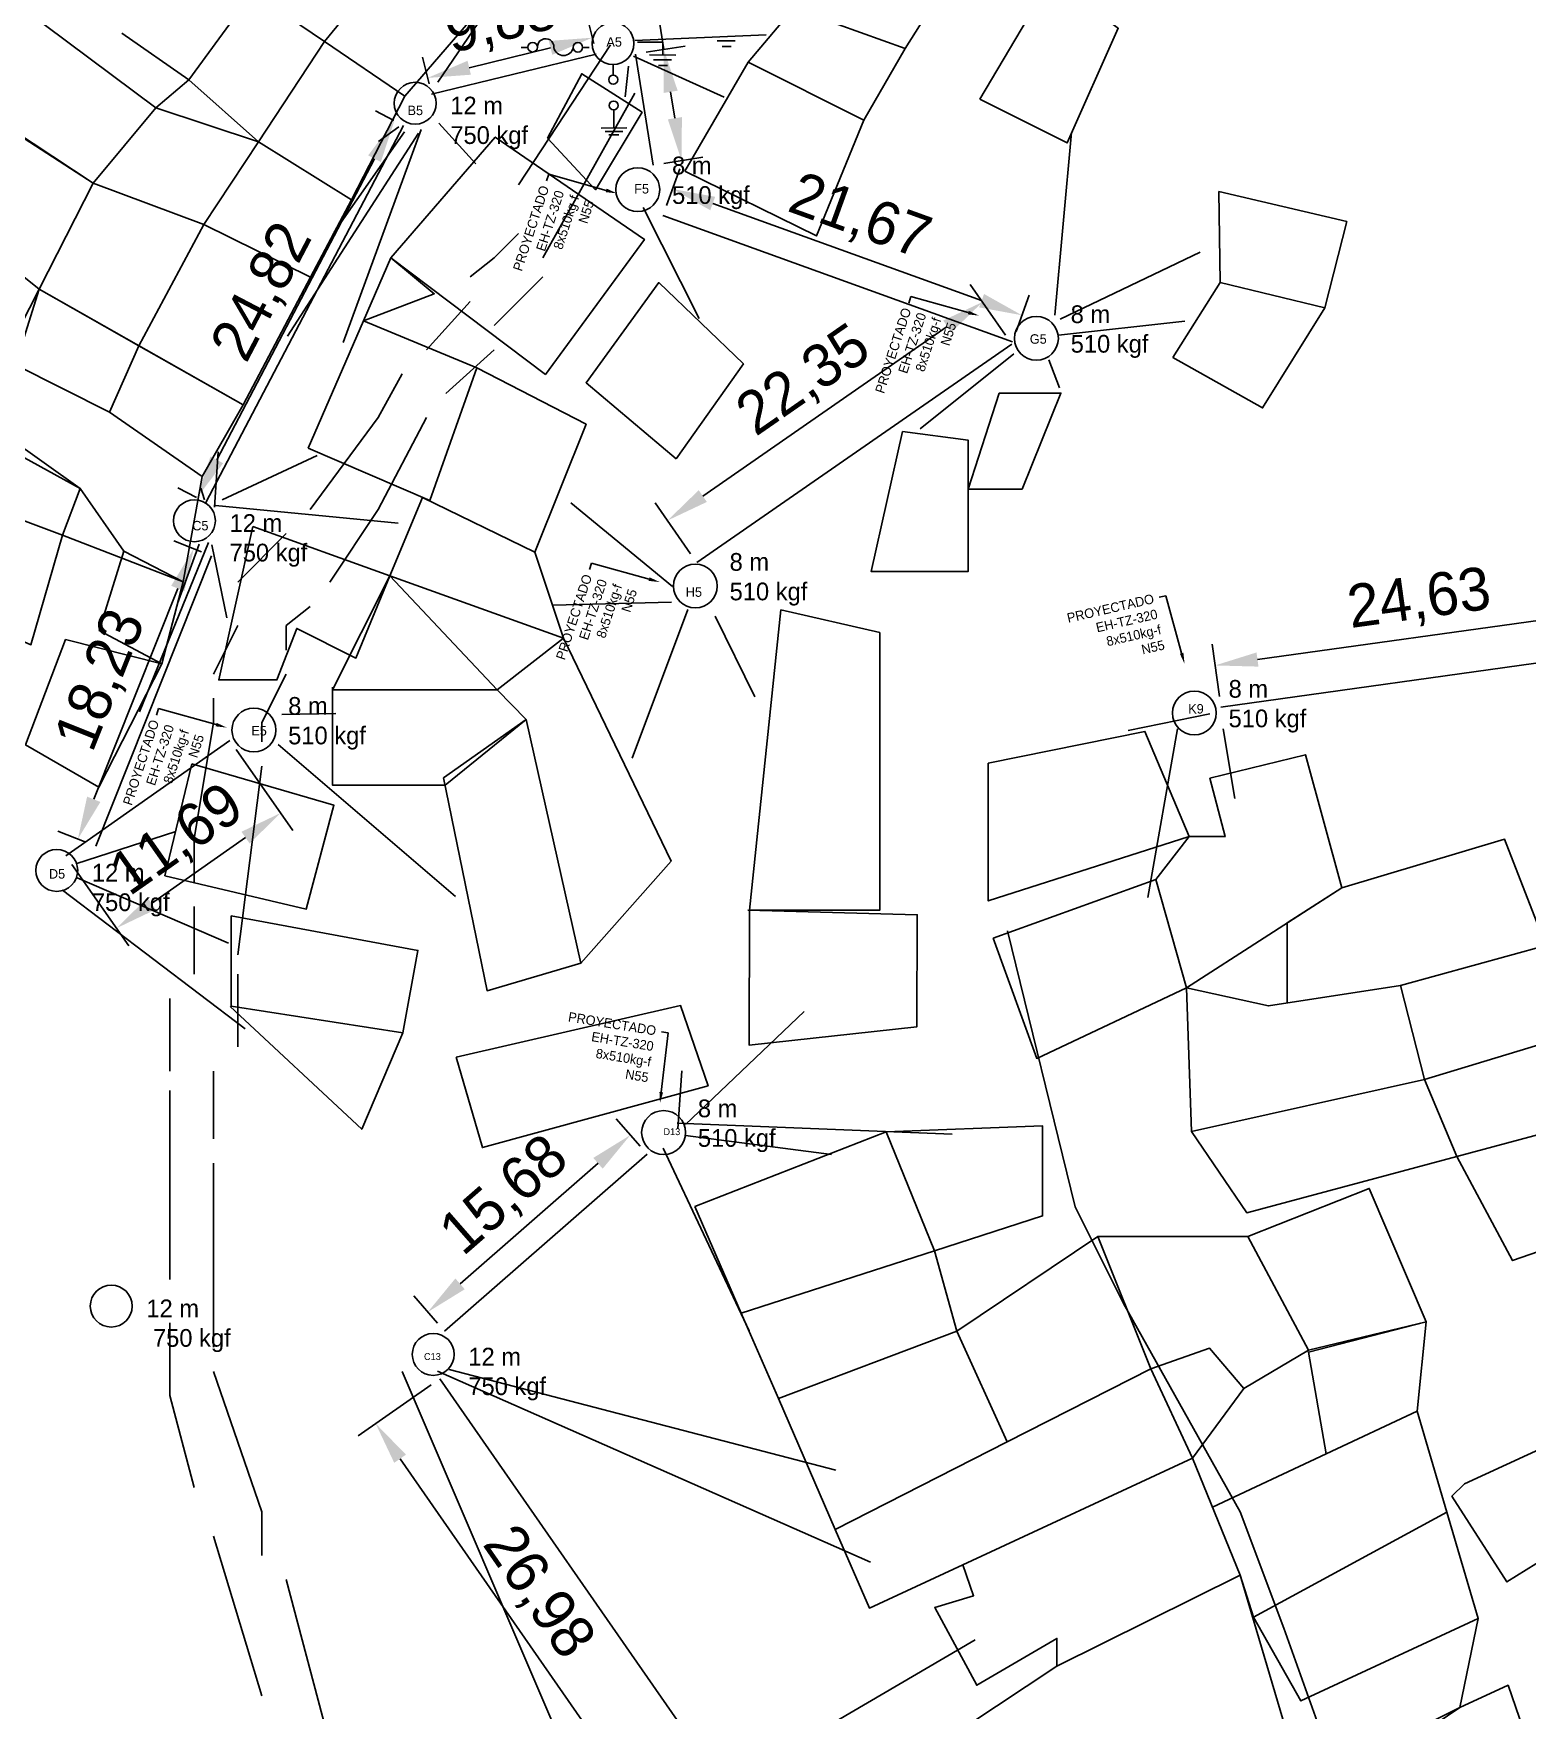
# Model space of a CAD drawing. Header units: millimetres. Extents: x -3588 to 75209, y -3737 to 38254.
# Drawn here: x 28319.4 to 28406.5, y 18310.5 to 18408.3 of the extents above; entities that cross this region are included whole.
import ezdxf
from ezdxf import colors
from ezdxf.entities.mleader import LeaderData, LeaderLine
from ezdxf.math import Vec2, Vec3

# ---------------------------------------------------------------- set-up
doc = ezdxf.new("R2010")
doc.units = ezdxf.units.MM
doc.linetypes.add('CONTINUA', pattern=[0])
doc.layers.add('Mancheta', color=255, linetype='Continuous')
doc.layers.add('P', color=253, linetype='Continuous')
doc.linetypes.add('+_LINE', pattern='A,12.7,-5.08,["+",Standard,S=2.54,R=0,X=-2.54,Y=-1.27],-6.35', length=24.13)
doc.dimstyles.new('ISO-25', dxfattribs={"dimtxt": 2.5, "dimasz": 2.5, "dimexe": 1.25, "dimexo": 0.625, "dimtad": 1, "dimtxsty": 'Standard', "dimcen": 2.5, "dimadec": 0, "dimazin": 0, "dimtfac": 1, "dimtmove": 0, "dimatfit": 3, "dimfxl": 1, "dimarcsym": 0})

# ---------------------------------------------------------------- blocks, each defined once
blk = doc.blocks.new('*D911')
at = {"color": 0, "lineweight": -2, "transparency": 16777216}
for p, q in [((28329.23, 18378.055), (28327.606, 18378.703)), ((28327.841, 18375.917), (28322.94, 18363.627)), ((28322.476, 18361.12), (28320.853, 18361.768))]:
    blk.add_line(p, q, dxfattribs=at)
at = {"color": 0, "transparency": 16777216}
for points in [[(28327.454, 18376.072), (28328.228, 18375.763), (28328.768, 18378.24)], [(28322.553, 18363.781), (28323.327, 18363.472), (28322.014, 18361.305)]]:
    blk.add_solid(points, dxfattribs=at)
at = {"layer": 'Defpoints', "color": 0, "transparency": 16777216}
for p in [(28329.81, 18377.824), (28322.014, 18361.305), (28323.057, 18360.889)]:
    blk.add_point(p, dxfattribs=at)
at = {"color": 0, "transparency": 16777216, "insert": (28323.456, 18370.544), "char_height": 2.5, "attachment_point": 5, "rotation": 68.25781}
blk.add_mtext('18,23', dxfattribs=at)
blk = doc.blocks.new('*D912')
at = {"color": 0, "lineweight": -2, "transparency": 16777216}
for p, q in [((28340.438, 18403.201), (28339.359, 18403.766)), ((28339.307, 18400.972), (28330.112, 18383.414)), ((28328.924, 18381.215), (28327.845, 18381.779))]:
    blk.add_line(p, q, dxfattribs=at)
at = {"color": 0, "transparency": 16777216}
for points in [[(28338.938, 18401.165), (28339.676, 18400.778), (28340.467, 18403.186)], [(28329.743, 18383.608), (28330.482, 18383.221), (28328.953, 18381.2)]]:
    blk.add_solid(points, dxfattribs=at)
at = {"layer": 'Defpoints', "color": 0, "transparency": 16777216}
for p in [(28340.992, 18402.911), (28328.953, 18381.2), (28329.478, 18380.925)]:
    blk.add_point(p, dxfattribs=at)
at = {"color": 0, "transparency": 16777216, "insert": (28332.864, 18393.159), "char_height": 2.5, "attachment_point": 5, "rotation": 62.35987}
blk.add_mtext('24,82', dxfattribs=at)
blk = doc.blocks.new('*D913')
at = {"color": 0, "lineweight": -2, "transparency": 16777216}
for p, q in [((28352.086, 18407.678), (28351.704, 18409.239)), ((28342.486, 18405.333), (28342.105, 18406.894)), ((28344.83, 18406.273), (28349.572, 18407.431))]:
    blk.add_line(p, q, dxfattribs=at)
at = {"color": 0, "transparency": 16777216}
for points in [[(28349.473, 18407.836), (28349.671, 18407.027), (28352.001, 18408.025)], [(28344.731, 18406.678), (28344.929, 18405.868), (28342.401, 18405.68)]]:
    blk.add_solid(points, dxfattribs=at)
at = {"layer": 'Defpoints', "color": 0, "transparency": 16777216}
for p in [(28352.001, 18408.025), (28352.234, 18407.071), (28342.634, 18404.726)]:
    blk.add_point(p, dxfattribs=at)
at = {"color": 0, "transparency": 16777216, "insert": (28346.707, 18408.876), "char_height": 2.5, "attachment_point": 5, "rotation": 13.72557}
blk.add_mtext('9,88', dxfattribs=at)
blk = doc.blocks.new('*D914')
at = {"color": 0, "lineweight": -2, "transparency": 16777216}
for p, q in [((28356.177, 18407.339), (28354.335, 18418.859)), ((28355.14, 18407.173), (28357.411, 18407.536)), ((28356.817, 18403.331), (28356.571, 18404.87)), ((28356.176, 18400.697), (28358.446, 18401.06))]:
    blk.add_line(p, q, dxfattribs=at)
at = {"color": 0, "transparency": 16777216}
for points in [[(28356.983, 18404.936), (28356.16, 18404.804), (28356.177, 18407.339)], [(28357.229, 18403.397), (28356.406, 18403.265), (28357.212, 18400.862)]]:
    blk.add_solid(points, dxfattribs=at)
at = {"layer": 'Defpoints', "color": 0, "transparency": 16777216}
for p in [(28354.523, 18407.075), (28356.177, 18407.339), (28355.559, 18400.598)]:
    blk.add_point(p, dxfattribs=at)
at = {"color": 0, "transparency": 16777216, "insert": (28357.116, 18414.662), "char_height": 2.5, "attachment_point": 5, "rotation": 279.08195}
blk.add_mtext('6,56', dxfattribs=at)
blk = doc.blocks.new('*D915')
at = {"color": 0, "lineweight": -2, "transparency": 16777216}
for p, q in [((28356.329, 18398.251), (28357.099, 18400.383)), ((28374.701, 18392.695), (28359.026, 18398.358)), ((28376.707, 18390.889), (28377.477, 18393.021))]:
    blk.add_line(p, q, dxfattribs=at)
at = {"color": 0, "transparency": 16777216}
for points in [[(28359.168, 18398.75), (28358.884, 18397.966), (28356.675, 18399.207)], [(28374.843, 18393.086), (28374.559, 18392.303), (28377.052, 18391.845)]]:
    blk.add_solid(points, dxfattribs=at)
at = {"layer": 'Defpoints', "color": 0, "transparency": 16777216}
for p in [(28356.675, 18399.207), (28356.117, 18397.663), (28376.494, 18390.301)]:
    blk.add_point(p, dxfattribs=at)
at = {"color": 0, "transparency": 16777216, "insert": (28367.571, 18397.485), "char_height": 2.5, "attachment_point": 5, "rotation": 340.13575}
blk.add_mtext('21,67', dxfattribs=at)
blk = doc.blocks.new('*D916')
at = {"color": 0, "lineweight": -2, "transparency": 16777216}
for p, q in [((28376.104, 18390.678), (28374.044, 18393.647)), ((28372.703, 18391.194), (28358.445, 18381.303)), ((28357.738, 18377.937), (28355.679, 18380.905))]:
    blk.add_line(p, q, dxfattribs=at)
at = {"color": 0, "transparency": 16777216}
for points in [[(28372.465, 18391.537), (28372.94, 18390.852), (28374.757, 18392.619)], [(28358.208, 18381.646), (28358.683, 18380.961), (28356.391, 18379.878)]]:
    blk.add_solid(points, dxfattribs=at)
at = {"layer": 'Defpoints', "color": 0, "transparency": 16777216}
for p in [(28376.46, 18390.164), (28356.391, 18379.878), (28358.095, 18377.423)]:
    blk.add_point(p, dxfattribs=at)
at = {"color": 0, "transparency": 16777216, "insert": (28364.386, 18387.961), "char_height": 2.5, "attachment_point": 5, "rotation": 34.75141}
blk.add_mtext('22,35', dxfattribs=at)
blk = doc.blocks.new('*D920')
at = {"color": 0, "lineweight": -2, "transparency": 16777216}
for p, q in [((28331.233, 18366.537), (28334.555, 18361.806)), ((28331.79, 18361.392), (28326.311, 18357.546)), ((28321.662, 18359.818), (28324.983, 18355.087))]:
    blk.add_line(p, q, dxfattribs=at)
at = {"color": 0, "transparency": 16777216}
for points in [[(28331.551, 18361.733), (28332.03, 18361.051), (28333.837, 18362.829)], [(28326.072, 18357.887), (28326.551, 18357.205), (28324.265, 18356.11)]]:
    blk.add_solid(points, dxfattribs=at)
at = {"layer": 'Defpoints', "color": 0, "transparency": 16777216}
for p in [(28330.874, 18367.049), (28321.303, 18360.33), (28324.265, 18356.11)]:
    blk.add_point(p, dxfattribs=at)
at = {"color": 0, "transparency": 16777216, "insert": (28327.854, 18361.174), "char_height": 2.5, "attachment_point": 5, "rotation": 35.06742}
blk.add_mtext('11,69', dxfattribs=at)
blk = doc.blocks.new('*D952')
at = {"color": 0, "lineweight": -2, "transparency": 16777216}
for p, q in [((28412.961, 18373.016), (28412.537, 18376.064)), ((28390.786, 18371.774), (28410.233, 18374.481)), ((28388.562, 18369.619), (28388.138, 18372.667))]:
    blk.add_line(p, q, dxfattribs=at)
at = {"color": 0, "transparency": 16777216}
for points in [[(28410.176, 18374.894), (28410.29, 18374.069), (28412.709, 18374.826)], [(28390.729, 18372.186), (28390.844, 18371.361), (28388.31, 18371.429)]]:
    blk.add_solid(points, dxfattribs=at)
at = {"layer": 'Defpoints', "color": 0, "transparency": 16777216}
for p in [(28412.709, 18374.826), (28413.047, 18372.397), (28388.648, 18369)]:
    blk.add_point(p, dxfattribs=at)
at = {"color": 0, "transparency": 16777216, "insert": (28400.222, 18375.191), "char_height": 2.5, "attachment_point": 5, "rotation": 7.92642}
blk.add_mtext('24,63', dxfattribs=at)
blk = doc.blocks.new('*D989')
at = {"color": 0, "lineweight": -2, "transparency": 16777216}
for p, q in [((28342.609, 18329.485), (28338.346, 18326.521)), ((28353.349, 18307.133), (28340.8, 18325.182)), ((28358.013, 18307.331), (28353.75, 18304.367))]:
    blk.add_line(p, q, dxfattribs=at)
at = {"color": 0, "transparency": 16777216}
for points in [[(28341.142, 18325.42), (28340.458, 18324.944), (28339.373, 18327.234)], [(28353.691, 18307.371), (28353.007, 18306.895), (28354.777, 18305.081)]]:
    blk.add_solid(points, dxfattribs=at)
at = {"layer": 'Defpoints', "color": 0, "transparency": 16777216}
for p in [(28343.122, 18329.842), (28339.373, 18327.234), (28358.526, 18307.688)]:
    blk.add_point(p, dxfattribs=at)
at = {"color": 0, "transparency": 16777216, "insert": (28348.785, 18317.347), "char_height": 2.5, "attachment_point": 5, "rotation": 304.8118}
blk.add_mtext('26,98', dxfattribs=at)
blk = doc.blocks.new('*D990')
at = {"color": 0, "lineweight": -2, "transparency": 16777216}
for p, q in [((28354.789, 18343.399), (28353.398, 18344.99)), ((28344.296, 18335.377), (28352.338, 18342.404)), ((28342.981, 18333.082), (28341.591, 18334.674))]:
    blk.add_line(p, q, dxfattribs=at)
at = {"color": 0, "transparency": 16777216}
for points in [[(28352.064, 18342.718), (28352.612, 18342.09), (28354.221, 18344.049)], [(28344.022, 18335.691), (28344.57, 18335.063), (28342.413, 18333.732)]]:
    blk.add_solid(points, dxfattribs=at)
at = {"layer": 'Defpoints', "color": 0, "transparency": 16777216}
for p in [(28354.221, 18344.049), (28355.2, 18342.928), (28343.392, 18332.612)]:
    blk.add_point(p, dxfattribs=at)
at = {"color": 0, "transparency": 16777216, "insert": (28346.946, 18340.459), "char_height": 2.5, "attachment_point": 5, "rotation": 41.14537}
blk.add_mtext('15,68', dxfattribs=at)

msp = doc.modelspace()

# ---------------------------------------------------------------- linework, layer by layer
at = {"color": 6}
for p, q in [((28342.991, 18405.425), (28345.95, 18409.758)), ((28354.489, 18407.87), (28362.151, 18408.183)), ((28354.405, 18406.943), (28359.687, 18404.564)), ((28354.123, 18406.359), (28353.929, 18404.586)), ((28337.487, 18390.252), (28342.028, 18402.674)), ((28340.73, 18402.836), (28339.541, 18401.972)), ((28343.055, 18403.052), (28345.217, 18400.676)), ((28341.866, 18402.458), (28334.244, 18390.63)), ((28341.05, 18402.542), (28336.947, 18396.679)), ((28378.968, 18391.847), (28379.936, 18402.492)), ((28358.244, 18391.655), (28354.964, 18398.133)), ((28387.444, 18395.531), (28379.276, 18391.614)), ((28386.553, 18391.506), (28379.177, 18390.687)), ((28371.117, 18385.227), (28376.581, 18389.595)), ((28379.245, 18387.616), (28378.63, 18389.254)), ((28329.971, 18380.66), (28330.194, 18383.877)), ((28335.966, 18383.67), (28330.419, 18381.093)), ((28329.402, 18381.083), (28329.173, 18381.76)), ((28340.687, 18379.731), (28330.029, 18380.752)), ((28356.683, 18376.027), (28350.756, 18380.914)), ((28325.604, 18368.717), (28329.635, 18378.599)), ((28329.084, 18378.499), (28327.832, 18375.047)), ((28330.69, 18374.197), (28329.819, 18378.451)), ((28349.7, 18374.937), (28356.629, 18375.124)), ((28354.32, 18366.017), (28357.566, 18374.687)), ((28361.486, 18369.599), (28359.164, 18374.308)), ((28388.004, 18368.613), (28383.252, 18367.644)), ((28384.4, 18357.9), (28386.116, 18367.73)), ((28388.78, 18367.741), (28389.459, 18363.671)), ((28333.693, 18366.82), (28344.024, 18357.957)), ((28327.719, 18361.752), (28321.898, 18359.866)), ((28330.787, 18355.229), (28321.977, 18359.041)), ((28331.77, 18350.238), (28321.112, 18358.333)), ((28357.438, 18344.665), (28364.348, 18351.249)), ((28356.987, 18344.409), (28357.225, 18347.797)), ((28372.994, 18344.101), (28356.962, 18344.738)), ((28365.951, 18342.921), (28357.438, 18344.025)), ((28361.152, 18332.632), (28356.142, 18343.282)), ((28366.209, 18324.516), (28343.668, 18330.392)), ((28368.226, 18319.16), (28342.976, 18330.277)), ((28360.684, 18306.656), (28374.318, 18314.626))]:
    msp.add_line(p, q, dxfattribs=at)
at = {"color": 10}
for p, q in [((28354.644, 18407.774), (28356.12, 18407.773)), ((28356.12, 18407.773), (28356.121, 18407.038)), ((28359.283, 18407.838), (28360.327, 18407.838)), ((28347.867, 18407.46), (28348.252, 18407.46)), ((28351.442, 18407.46), (28351.83, 18407.46)), ((28355.335, 18407.017), (28356.883, 18407.016)), ((28355.578, 18406.743), (28356.622, 18406.743)), ((28359.573, 18407.509), (28360.1, 18407.509)), ((28353.217, 18406.42), (28353.223, 18405.843)), ((28355.868, 18406.414), (28356.395, 18406.414)), ((28353.253, 18403.814), (28353.264, 18402.764)), ((28354.01, 18402.772), (28352.515, 18402.755)), ((28353.779, 18402.564), (28352.754, 18402.552)), ((28353.561, 18402.361), (28352.97, 18402.355))]:
    msp.add_line(p, q, dxfattribs=at)
at = {"color": 5, "linetype": '+_LINE'}
for p, q in [((28342.634, 18404.726), (28352.234, 18407.071)), ((28355.559, 18400.598), (28354.523, 18407.075)), ((28340.992, 18402.911), (28329.478, 18380.925)), ((28376.494, 18390.301), (28356.117, 18397.663)), ((28376.46, 18390.164), (28358.095, 18377.423)), ((28329.81, 18377.824), (28323.057, 18360.889)), ((28388.648, 18369), (28413.047, 18372.397)), ((28343.392, 18332.612), (28355.2, 18342.928)), ((28358.526, 18307.688), (28343.122, 18329.842))]:
    msp.add_line(p, q, dxfattribs=at)
at = {"color": 5}
msp.add_line((28330.874, 18367.049), (28321.303, 18360.33), dxfattribs=at)
at = {"color": 254}
for points in [[(28337.121, 18419.226), (28343.315, 18416.231), (28336.394, 18407.805), (28332.204, 18410.662), (28334.127, 18415.763)], [(28343.315, 18416.231), (28348.611, 18413.369), (28341.082, 18404.609)], [(28363.743, 18409.735), (28363.743, 18413.173), (28372.647, 18411.219), (28370.241, 18407.393)], [(28318.551, 18402.354), (28322.899, 18399.539), (28326.566, 18403.946), (28318.817, 18409.717), (28326.566, 18403.946), (28332.535, 18401.959), (28329.351, 18397.136), (28335.574, 18394.063), (28337.96, 18398.582), (28332.535, 18401.959), (28336.394, 18407.805), (28341.082, 18404.609), (28337.96, 18398.582), (28332.535, 18401.959), (28336.394, 18407.805), (28332.204, 18410.662), (28328.482, 18405.566), (28332.535, 18401.959), (28328.482, 18405.566), (28332.204, 18410.662)], [(28374.596, 18404.434), (28379.695, 18401.887), (28382.669, 18408.574), (28378.739, 18411.439), (28374.596, 18404.434)], [(28324.577, 18408.29), (28328.482, 18405.566), (28326.566, 18403.946), (28318.817, 18409.717)], [(28361.087, 18406.59), (28363.743, 18409.735), (28370.241, 18407.393), (28367.842, 18403.216)], [(28357.403, 18400.25), (28361.087, 18406.59), (28367.842, 18403.216), (28365.079, 18396.466), (28357.403, 18400.25)], [(28312.686, 18406.284), (28318.551, 18402.354), (28314.357, 18397.679), (28308.591, 18400.063), (28312.398, 18406.477), (28322.899, 18399.539)], [(28349.386, 18402.162), (28351.386, 18405.919), (28354.907, 18403.681), (28352.186, 18399.164), (28349.386, 18402.162)], [(28340.262, 18395.194), (28349.268, 18388.4), (28355.048, 18396.27), (28346.347, 18402.235), (28340.262, 18395.194)], [(28329.351, 18397.136), (28335.574, 18394.063), (28331.643, 18386.618), (28319.763, 18393.37), (28322.899, 18399.539), (28329.351, 18397.136)], [(28394.714, 18392.276), (28395.99, 18397.308), (28388.536, 18399.053), (28388.603, 18393.752)], [(28312.456, 18392.144), (28318.056, 18390.012), (28319.763, 18393.37), (28314.357, 18397.679), (28312.456, 18392.144)], [(28325.577, 18390.065), (28329.351, 18397.136)], [(28338.66, 18391.511), (28340.262, 18395.194), (28342.79, 18393.097), (28338.66, 18391.511)], [(28318.376, 18388.946), (28319.763, 18393.37), (28325.577, 18390.065), (28323.852, 18386.197), (28318.376, 18388.946)], [(28356.887, 18383.473), (28360.82, 18389.015), (28355.879, 18393.75), (28351.644, 18387.906), (28356.887, 18383.473)], [(28385.849, 18389.391), (28388.603, 18393.752), (28394.714, 18392.276), (28391.087, 18386.439), (28385.849, 18389.391)], [(28335.434, 18384.098), (28342.531, 18381.036), (28345.273, 18388.772), (28338.66, 18391.511), (28335.434, 18384.098)], [(28325.577, 18390.065), (28331.643, 18386.618), (28329.266, 18382.451)], [(28318.376, 18388.946), (28317.953, 18384.736), (28322.152, 18381.745), (28324.693, 18378.096)], [(28348.653, 18378.03), (28351.644, 18385.488), (28345.273, 18388.772)], [(28375.727, 18387.307), (28379.324, 18387.307), (28377.066, 18381.707), (28373.927, 18381.707), (28375.727, 18387.307)], [(28313.947, 18386.244), (28322.152, 18381.745), (28321.114, 18379.027)], [(28323.852, 18386.197), (28329.266, 18382.451), (28328.145, 18376.298), (28321.114, 18379.027)], [(28370.081, 18385.063), (28368.259, 18376.914), (28373.927, 18376.914), (28373.927, 18384.553), (28370.081, 18385.063)], [(28310.295, 18376.65), (28319.274, 18372.632), (28321.114, 18379.027), (28312.391, 18382.282)], [(28350.32, 18373.026), (28340.21, 18376.656), (28342.099, 18381.223), (28348.653, 18378.03), (28350.32, 18373.026)], [(28332.211, 18379.533), (28330.228, 18370.582), (28333.619, 18370.582), (28334.771, 18373.587), (28338.226, 18371.861), (28340.21, 18376.656), (28332.211, 18379.533)], [(28324.693, 18378.096), (28323.248, 18373.468), (28326.906, 18371.515), (28328.145, 18376.298), (28324.693, 18378.096)], [(28336.859, 18370.167), (28336.859, 18364.448), (28343.42, 18364.448), (28348.14, 18368.279), (28346.451, 18370.006), (28336.859, 18370.006), (28340.21, 18376.656), (28346.451, 18370.006), (28350.32, 18373.026), (28356.599, 18360.019), (28351.345, 18354.067)], [(28362.996, 18374.674), (28368.765, 18373.349), (28368.765, 18357.155), (28361.174, 18357.155), (28362.996, 18374.674)], [(28321.287, 18372.937), (28318.965, 18366.799), (28323.235, 18364.329), (28326.906, 18371.515), (28321.287, 18372.937)], [(28343.332, 18364.876), (28345.87, 18352.466), (28351.345, 18354.067), (28348.14, 18368.279), (28343.332, 18364.876)], [(28375.086, 18365.74), (28375.086, 18357.704), (28386.809, 18361.45), (28384.219, 18367.579), (28375.086, 18365.74)], [(28328.663, 18365.7), (28336.946, 18363.277), (28335.33, 18357.221), (28327.093, 18359.165), (28328.663, 18365.7)], [(28384.856, 18358.952), (28386.809, 18361.45), (28388.907, 18361.45), (28388.014, 18364.852), (28393.576, 18366.225), (28395.705, 18358.472), (28386.641, 18352.64)], [(28399.125, 18352.775), (28407.587, 18355.11), (28405.187, 18361.294), (28395.705, 18358.472), (28392.523, 18356.425), (28392.523, 18351.748)], [(28375.38, 18355.522), (28377.921, 18348.524), (28386.641, 18352.64), (28384.856, 18358.952), (28375.38, 18355.522)], [(28330.951, 18356.833), (28341.837, 18354.813), (28340.957, 18350.014), (28330.945, 18351.569), (28330.951, 18356.833)], [(28361.073, 18357.155), (28370.951, 18356.897), (28370.921, 18350.359), (28361.144, 18349.293), (28361.174, 18357.155)], [(28407.587, 18355.11), (28409.557, 18350.032), (28400.514, 18347.286), (28402.409, 18342.806), (28411.882, 18345.343), (28409.557, 18350.032)], [(28386.641, 18352.64), (28386.937, 18344.257), (28400.514, 18347.286), (28399.125, 18352.775), (28391.42, 18351.576), (28386.641, 18352.64), (28386.641, 18352.64)], [(28340.957, 18350.014), (28338.561, 18344.393), (28330.902, 18351.552)], [(28344.067, 18348.596), (28345.603, 18343.325), (28358.757, 18346.928), (28357.155, 18351.599), (28344.067, 18348.596)], [(28386.937, 18344.257), (28390.157, 18339.524), (28402.409, 18342.806), (28400.514, 18347.286), (28386.937, 18344.257)], [(28411.882, 18345.343), (28413.353, 18339.405), (28405.655, 18336.735), (28402.409, 18342.806)], [(28357.99, 18339.89), (28360.691, 18333.671), (28371.964, 18337.309), (28369.146, 18344.231), (28357.99, 18339.89)], [(28371.964, 18337.309), (28378.259, 18339.34), (28378.259, 18344.583), (28369.146, 18344.231)], [(28386.995, 18325.224), (28389.986, 18329.282), (28393.758, 18331.519), (28400.612, 18333.168), (28397.304, 18340.941), (28390.222, 18338.13)], [(28376.191, 18326.162), (28384.56, 18330.429), (28381.476, 18338.13), (28373.256, 18332.615)], [(28390.222, 18338.13), (28381.476, 18338.13)], [(28390.222, 18338.13), (28393.758, 18331.519), (28389.986, 18329.282), (28387.983, 18331.637), (28384.56, 18330.429)], [(28360.691, 18333.671), (28362.851, 18328.697), (28373.256, 18332.615), (28371.964, 18337.309)], [(28362.851, 18328.697), (28366.171, 18321.054), (28376.191, 18326.162), (28373.256, 18332.615)], [(28394.798, 18325.477), (28393.758, 18331.403), (28400.612, 18333.168), (28400.099, 18327.961)], [(28373.608, 18319.005), (28386.995, 18325.224), (28384.56, 18330.429)], [(28400.099, 18327.961), (28394.798, 18325.477), (28388.158, 18322.366), (28394.798, 18325.477)], [(28400.099, 18327.961), (28401.833, 18322.072), (28390.556, 18315.943), (28389.773, 18318.399)], [(28402.85, 18323.711), (28407.756, 18325.979), (28410.966, 18321.494), (28405.329, 18318), (28402.119, 18323.007), (28402.85, 18323.711)], [(28373.608, 18319.005), (28374.236, 18317.198), (28371.97, 18316.505), (28374.421, 18311.977), (28379.092, 18314.703), (28379.092, 18313.086), (28389.773, 18318.399), (28386.995, 18325.224)], [(28401.833, 18322.072), (28403.658, 18315.877), (28393.321, 18311.066), (28390.556, 18315.943)], [(28373.608, 18319.005), (28368.16, 18316.474), (28366.171, 18321.054)], [(28379.092, 18313.086), (28373.774, 18309.574), (28377.889, 18301.396), (28392.733, 18308.419), (28389.773, 18318.399)], [(28403.658, 18315.877), (28402.587, 18310.671), (28394.564, 18306.663), (28392.733, 18308.419)], [(28402.587, 18310.671), (28402.587, 18310.671), (28400.416, 18309.228), (28403.001, 18303.616), (28407.595, 18305.593), (28405.391, 18311.975), (28402.587, 18310.671)]]:
    msp.add_lwpolyline(points, dxfattribs=at)
at = {"color": 6}
msp.add_lwpolyline([(28333.903, 18368.562), (28337.053, 18368.622)], dxfattribs=at)
at = {"color": 10}
for centre, radius in [((28353.212, 18407.685), 1.222), ((28348.528, 18407.467), 0.276), ((28351.166, 18407.463), 0.276), ((28353.223, 18405.579), 0.263), ((28341.678, 18404.202), 1.222), ((28353.247, 18404.074), 0.26), ((28328.81, 18379.864), 1.222), ((28320.782, 18359.479), 1.222), ((28323.96, 18334.079), 1.222), ((28342.73, 18331.265), 1.222)]:
    msp.add_circle(centre, radius, dxfattribs=at)
for centre, radius, start, end in [((28349.284, 18407.488), 0.481, 356.0473, 179.98075), ((28350.326, 18407.555), 0.571, 190.00363, 350.3175)]:
    msp.add_arc(centre, radius, start, end, dxfattribs=at)
at = {"layer": 'Mancheta', "color": 5}
for centre in [(28354.657, 18399.168), (28377.896, 18390.497), (28358.011, 18376.059), (28387.102, 18368.657), (28332.275, 18367.663), (28356.162, 18344.199)]:
    msp.add_circle(centre, 1.28, dxfattribs=at)
at = {"layer": 'P', "color": 254}
for points in [[(28347.709, 18399.439), (28353.071, 18407.617)], [(28354.479, 18404.8), (28349.118, 18395.198)], [(28344.877, 18394.078), (28346.285, 18395.198), (28347.709, 18396.606)], [(28349.118, 18394.078), (28346.285, 18391.245)], [(28342.332, 18389.837), (28344.877, 18392.653)], [(28346.285, 18389.837), (28343.468, 18387.292)], [(28335.563, 18380.523), (28339.516, 18385.884), (28340.924, 18388.428)], [(28342.332, 18385.884), (28339.516, 18380.523), (28336.699, 18376.282)], [(28331.338, 18376.282), (28334.154, 18379.114)], [(28335.563, 18374.873), (28334.154, 18373.753), (28334.154, 18372.329)], [(28329.913, 18370.92), (28331.338, 18373.753)], [(28334.154, 18370.92), (28332.746, 18368.104), (28332.746, 18366.967)], [(28328.793, 18358.79), (28328.793, 18361.318), (28329.913, 18368.104), (28329.913, 18369.512)], [(28332.746, 18365.559), (28331.338, 18354.549)], [(28328.793, 18353.428), (28328.793, 18357.381)], [(28376.212, 18355.957), (28380.165, 18339.873), (28382.982, 18334.224), (28389.767, 18322.093), (28392.312, 18315.308), (28397.673, 18300.344), (28401.898, 18282.852), (28408.684, 18257.166), (28408.684, 18250.38), (28408.684, 18242.203), (28407.259, 18239.37)], [(28331.338, 18353.428), (28331.338, 18349.187)], [(28327.385, 18347.779), (28327.385, 18352.004)], [(28329.913, 18347.779), (28329.913, 18343.826)], [(28327.385, 18335.632), (28327.385, 18342.418), (28327.385, 18346.643)], [(28329.913, 18342.418), (28329.913, 18340.993), (28329.913, 18334.224)], [(28329.913, 18331.679), (28329.913, 18334.224)], [(28327.385, 18333.104), (28327.385, 18328.863), (28328.793, 18323.501)], [(28332.746, 18319.548), (28332.746, 18322.093), (28329.913, 18330.271)], [(28340.924, 18330.271), (28350.238, 18308.538), (28359.84, 18288.213), (28365.201, 18273.25), (28377.348, 18248.972), (28381.573, 18238.25)], [(28329.913, 18320.669), (28332.746, 18311.355)], [(28336.699, 18308.538), (28334.154, 18318.14)]]:
    msp.add_lwpolyline(points, dxfattribs=at)

# ---------------------------------------------------------------- texts
at = {"attachment_point": 1}
for s, insert, char_height, width in [('A5', (28352.826, 18408.056), 0.5529, 0.96762), ('B5', (28341.234, 18404.063), 0.5529, 0.96762), ('F5', (28354.449, 18399.493), 0.5529, 0.96762), ('G5', (28377.511, 18390.737), 0.5529, 0.96762), ('C5', (28328.684, 18379.855), 0.5529, 0.96762), ('H5', (28357.454, 18375.983), 0.5529, 0.96762), ('K9', (28386.747, 18369.18), 0.5529, 0.7741), ('E5', (28332.127, 18367.9), 0.5529, 0.96762), ('D5', (28320.329, 18359.555), 0.5529, 0.96762), ('D13\\P', (28356.152, 18344.447), 0.4, 0.98), ('C13\\P', (28342.192, 18331.34), 0.4, 0.98)]:
    msp.add_mtext(s, dxfattribs=dict(at, insert=insert, char_height=char_height, width=width))
at = {"color": 10, "char_height": 1.03321, "attachment_point": 1}
for s, insert in [('12 m^J750 kgf ', (28343.726, 18404.586)), ('12 m^J750 kgf ', (28330.858, 18380.248)), ('12 m^J750 kgf ', (28322.83, 18359.864)), ('12 m^J 750 kgf ', (28326.008, 18334.463)), ('12 m^J750 kgf ', (28344.778, 18331.649))]:
    msp.add_mtext_dynamic_manual_height_columns(s, width=21.10344, gutter_width=5.166, heights=[0], dxfattribs=dict(at, insert=insert))
at = {"color": 5, "char_height": 1.03321, "attachment_point": 1}
for insert in [(28356.655, 18401.092), (28379.895, 18392.421), (28360.01, 18377.982), (28389.101, 18370.581), (28334.274, 18369.586), (28358.161, 18346.122)]:
    msp.add_mtext_dynamic_manual_height_columns('8 m^J510 kgf ', width=21.10344, gutter_width=5.166, heights=[0], dxfattribs=dict(at, insert=insert))

# ---------------------------------------------------------------- dimensions: what is measured, and where the dimension line sits
at = {"color": 254}
for p1, p2, distance, picture, middle in [((28355.559, 18400.598), (28354.523, 18407.075), -1.674, '*D914', (28357.116, 18414.662)), ((28342.634, 18404.726), (28352.234, 18407.071), 0.982, '*D913', (28346.707, 18408.876)), ((28340.992, 18402.911), (28329.478, 18380.925), -0.593, '*D912', (28332.864, 18393.159)), ((28376.494, 18390.301), (28356.117, 18397.663), -1.642, '*D915', (28367.571, 18397.485)), ((28376.46, 18390.164), (28358.095, 18377.423), -2.988, '*D916', (28364.386, 18387.961)), ((28329.81, 18377.824), (28323.057, 18360.889), -1.123, '*D911', (28323.456, 18370.544)), ((28388.648, 18369), (28413.047, 18372.397), 2.453, '*D952', (28400.222, 18375.191)), ((28330.874, 18367.049), (28321.303, 18360.33), 5.156, '*D920', (28327.854, 18361.174)), ((28343.392, 18332.612), (28355.2, 18342.928), 1.488, '*D990', (28346.946, 18340.459)), ((28358.526, 18307.688), (28343.122, 18329.842), 4.567, '*D989', (28348.785, 18317.347))]:
    dim = msp.add_aligned_dim(p1=p1, p2=p2, distance=distance, dimstyle='ISO-25', dxfattribs=at)
    dim.commit()
    dim.dimension.update_dxf_attribs({"geometry": picture, "text_midpoint": middle})

# ---------------------------------------------------------------- leaders
at = {"layer": 'Mancheta', "linetype": 'CONTINUA'}
ml = msp.add_multileader_mtext('Standard', dxfattribs=at)
ml.set_content('PROYECTADO\\PEH-TZ-320 \\P8x510kg-f\\PN55', color=256)
ml.set_leader_properties()
ml.build(insert=Vec2(0, 0))
ml.multileader.update_dxf_attribs({"arrow_head_size": 0.648})
ctx = ml.context
ctx.base_point, ctx.char_height, ctx.arrow_head_size, ctx.landing_gap_size, ctx.plane_origin, ctx.plane_x_axis, ctx.plane_y_axis = Vec3(28347.48, 18393.986), 0.5529, 0.648, 0.324, Vec3(28337.58, 18401.239), Vec3(0.310162, 0.950684), Vec3(-0.950684, 0.310162)
ctx.text_align_type = 2
notes = []
notes.append((ctx, [(0, (1, 1, 0), (28349.463, 18400.064), (-0.310162, -0.950684), 0.401, [(0, [(28353.437, 18398.951)], 0, [])])]))
ctx.mtext.insert, ctx.mtext.text_direction, ctx.mtext.rotation, ctx.mtext.alignment, ctx.mtext.flow_direction = Vec3(28348.971, 18399.462), Vec3(0.310162, 0.950684), 1.255432, 3, 5
ml = msp.add_multileader_mtext('Standard', dxfattribs=at)
ml.set_content('PROYECTADO\\PEH-TZ-320 \\P8x510kg-f\\PN55', color=256)
ml.set_leader_properties()
ml.build(insert=Vec2(0, 0))
ml.multileader.update_dxf_attribs({"arrow_head_size": 0.648})
ctx = ml.context
ctx.base_point, ctx.char_height, ctx.arrow_head_size, ctx.landing_gap_size, ctx.plane_origin, ctx.plane_x_axis, ctx.plane_y_axis = Vec3(28368.592, 18386.859), 0.5529, 0.648, 0.324, Vec3(28358.692, 18394.113), Vec3(0.310162, 0.950684), Vec3(-0.950684, 0.310162)
ctx.text_align_type = 2
notes.append((ctx, [(0, (1, 1, 0), (28370.575, 18392.938), (-0.310162, -0.950684), 0.401, [(0, [(28374.549, 18391.824)], 0, [])])]))
ctx.mtext.insert, ctx.mtext.text_direction, ctx.mtext.rotation, ctx.mtext.alignment, ctx.mtext.flow_direction = Vec3(28370.083, 18392.335), Vec3(0.310162, 0.950684), 1.255432, 3, 5
ml = msp.add_multileader_mtext('Standard', dxfattribs=at)
ml.set_content('PROYECTADO\\PEH-TZ-320 \\P8x510kg-f\\PN55', color=256)
ml.set_leader_properties()
ml.build(insert=Vec2(0, 0))
ml.multileader.update_dxf_attribs({"arrow_head_size": 0.648})
ctx = ml.context
ctx.base_point, ctx.char_height, ctx.arrow_head_size, ctx.landing_gap_size, ctx.plane_origin, ctx.plane_x_axis, ctx.plane_y_axis = Vec3(28349.984, 18371.322), 0.5529, 0.648, 0.324, Vec3(28340.083, 18378.576), Vec3(0.310162, 0.950684), Vec3(-0.950684, 0.310162)
ctx.text_align_type = 2
notes.append((ctx, [(0, (1, 1, 0), (28351.967, 18377.401), (-0.310162, -0.950684), 0.401, [(0, [(28355.94, 18376.288)], 0, [])])]))
ctx.mtext.insert, ctx.mtext.text_direction, ctx.mtext.rotation, ctx.mtext.alignment, ctx.mtext.flow_direction = Vec3(28351.475, 18376.799), Vec3(0.310162, 0.950684), 1.255432, 3, 5
ml = msp.add_multileader_mtext('Standard', dxfattribs=at)
ml.set_content('PROYECTADO\\PEH-TZ-320 \\P8x510kg-f\\PN55', color=256)
ml.set_leader_properties()
ml.build(insert=Vec2(0, 0))
ml.multileader.update_dxf_attribs({"arrow_head_size": 0.648})
ctx = ml.context
ctx.base_point, ctx.char_height, ctx.arrow_head_size, ctx.landing_gap_size, ctx.plane_origin, ctx.plane_x_axis, ctx.plane_y_axis = Vec3(28379.212, 18374.067), 0.5529, 0.648, 0.324, Vec3(28380.334, 18386.289), Vec3(0.974701, 0.223512), Vec3(-0.223512, 0.974701)
ctx.text_align_type = 2
notes.append((ctx, [(0, (1, 1, 0), (28385.444, 18375.496), (-0.974701, -0.223512), 0.401, [(0, [(28386.535, 18371.517)], 0, [])])]))
ctx.mtext.insert, ctx.mtext.text_direction, ctx.mtext.rotation, ctx.mtext.alignment, ctx.mtext.flow_direction = Vec3(28384.675, 18375.608), Vec3(0.974701, 0.223512), 0.225416, 3, 5
ml = msp.add_multileader_mtext('Standard', dxfattribs=at)
ml.set_content('PROYECTADO\\PEH-TZ-320 \\P8x510kg-f\\PN55', color=256)
ml.set_leader_properties()
ml.build(insert=Vec2(0, 0))
ml.multileader.update_dxf_attribs({"arrow_head_size": 0.648})
ctx = ml.context
ctx.base_point, ctx.char_height, ctx.arrow_head_size, ctx.landing_gap_size, ctx.plane_origin, ctx.plane_x_axis, ctx.plane_y_axis = Vec3(28324.741, 18362.841), 0.5529, 0.648, 0.324, Vec3(28314.841, 18370.095), Vec3(0.310162, 0.950684), Vec3(-0.950684, 0.310162)
ctx.text_align_type = 2
notes.append((ctx, [(0, (1, 1, 0), (28326.724, 18368.92), (-0.310162, -0.950684), 0.401, [(0, [(28330.698, 18367.806)], 0, [])])]))
ctx.mtext.insert, ctx.mtext.text_direction, ctx.mtext.rotation, ctx.mtext.alignment, ctx.mtext.flow_direction = Vec3(28326.232, 18368.318), Vec3(0.310162, 0.950684), 1.255432, 3, 5
ml = msp.add_multileader_mtext('Standard', dxfattribs=at)
ml.set_content('PROYECTADO\\PEH-TZ-320 \\P8x510kg-f\\PN55', color=256)
ml.set_leader_properties()
ml.build(insert=Vec2(0, 0))
ml.multileader.update_dxf_attribs({"arrow_head_size": 0.648})
ctx = ml.context
ctx.base_point, ctx.char_height, ctx.arrow_head_size, ctx.landing_gap_size, ctx.plane_origin, ctx.plane_x_axis, ctx.plane_y_axis = Vec3(28350.126, 18351.031), 0.5529, 0.648, 0.324, Vec3(28355.769, 18361.93), Vec3(0.987093, -0.160149), Vec3(0.160149, 0.987093)
ctx.text_align_type = 2
notes.append((ctx, [(0, (1, 1, 0), (28356.437, 18350.007), (-0.987093, 0.160149), 0.401, [(0, [(28355.949, 18345.91)], 0, [])])]))
ctx.mtext.insert, ctx.mtext.text_direction, ctx.mtext.rotation, ctx.mtext.alignment, ctx.mtext.flow_direction = Vec3(28355.766, 18350.401), Vec3(0.987093, -0.160149), 6.122344, 3, 5
for ctx, leaders in notes:
    for number, flags, end, landing, length, lines in leaders:
        leader = LeaderData()
        leader.index, (leader.has_last_leader_line, leader.has_dogleg_vector, leader.attachment_direction) = number, flags
        leader.last_leader_point, leader.dogleg_vector, leader.dogleg_length = Vec3(end), Vec3(landing), length
        for number, points, colour, breaks in lines:
            line = LeaderLine()
            line.index, line.vertices, line.color, line.breaks = number, Vec3.list(points), colors.encode_raw_color(colour), breaks
            leader.lines.append(line)
        ctx.leaders.append(leader)

doc.saveas('drawing.dxf')
